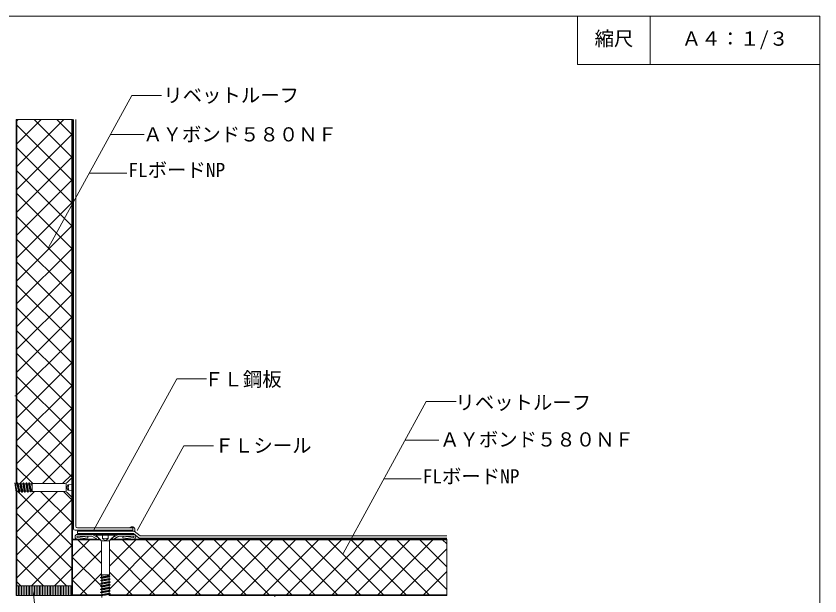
# Model space of a CAD drawing. Units: millimetres, scale not verified. Extents: x -405 to 405, y -283 to 276.
# Drawn here: x -92.6 to 405, y -83 to 276 of the extents above; entities that cross this region are included whole.
import ezdxf
from ezdxf.enums import TextEntityAlignment as Align

# ---------------------------------------------------------------- set-up
doc = ezdxf.new("R2010")
doc.units = ezdxf.units.MM
doc.header["$LTSCALE"] = 3
for name, color, linetype, lineweight in [('1-0_芯・寸法線', 7, 'Continuous', 18), ('1-3_断熱材', 7, 'Continuous', 18), ('1-4_リベットルーフ', 3, 'Continuous', 18), ('1-5_ＦＬ鋼板・ディスク', 7, 'Continuous', 18), ('1-6_アンカー類', 7, 'Continuous', 18), ('1-9_下地鋼板', 7, 'Continuous', 18), ('F-F', 7, 'Continuous', 18)]:
    doc.layers.add(name, color=color, linetype=linetype, lineweight=lineweight)
doc.layers.add('E-E', color=7, linetype='Continuous')
doc.styles.add('ＭＳ ゴシック', font='')
doc.styles.get('ＭＳ ゴシック').set_extended_font_data('MS Gothic')

msp = doc.modelspace()

# ---------------------------------------------------------------- linework, layer by layer
at = {"layer": '1-0_芯・寸法線'}
for p, q in [((-21.056, 226.772), (-72.524, 132.729)), ((-21.056, 226.772), (-2.581, 226.772)), ((-34.191, 202.772), (-13.368, 202.772)), ((-47.326, 178.772), (-24.155, 178.772)), ((6.866, 51.494), (-44.601, -42.549)), ((6.866, 51.494), (25.341, 51.494)), ((161.295, 37.376), (109.827, -56.667)), ((161.295, 37.376), (179.77, 37.376)), ((148.16, 13.376), (168.983, 13.376)), ((11.134, 9.919), (-17.58, -42.549)), ((11.134, 9.919), (29.61, 9.919)), ((135.026, -10.624), (158.196, -10.624)), ((-81.977, -80.414), (-65.742, -221.342))]:
    msp.add_line(p, q, dxfattribs=at)
at = {"layer": '1-3_断熱材'}
for p, q in [((-57.628, 211.947), (-92.478, 211.947)), ((-92.478, 211.947), (-92.478, -13.599)), ((-92.128, 196.974), (-77.155, 211.947)), ((-92.128, 182.832), (-63.013, 211.947)), ((-92.128, 211.947), (-92.128, -13.278)), ((-92.128, 211.116), (-91.297, 211.947)), ((-92.128, -13.344), (-92.128, 211.947)), ((-58.128, 188.615), (-81.459, 211.947)), ((-58.128, 202.757), (-67.317, 211.947)), ((-58.128, -9.899), (-58.128, 211.947)), ((-58.128, -76.795), (-58.128, 211.947)), ((-57.628, -76.319), (-57.628, 211.947)), ((-58.128, 174.473), (-92.128, 208.473)), ((-92.128, 168.69), (-58.128, 202.69)), ((-58.128, 160.331), (-92.128, 194.331)), ((-92.128, 154.547), (-58.128, 188.547)), ((-58.128, 146.189), (-92.128, 180.189)), ((-92.128, 140.405), (-58.128, 174.405)), ((-58.128, 132.047), (-92.128, 166.047)), ((-92.128, 126.263), (-58.128, 160.263)), ((-58.128, 117.904), (-92.128, 151.904)), ((-92.128, 112.121), (-58.128, 146.121)), ((-58.128, 103.762), (-92.128, 137.762)), ((-92.128, 97.979), (-58.128, 131.979)), ((-58.128, 89.62), (-92.128, 123.62)), ((-92.128, 83.837), (-58.128, 117.837)), ((-58.128, 75.478), (-92.128, 109.478)), ((-92.128, 69.695), (-58.128, 103.695)), ((-58.128, 61.336), (-92.128, 95.336)), ((-92.128, 55.552), (-58.128, 89.552)), ((-58.128, 47.194), (-92.128, 81.194)), ((-92.128, 41.41), (-58.128, 75.41)), ((-58.128, 33.052), (-92.128, 67.052)), ((-92.128, 27.268), (-58.128, 61.268)), ((-58.128, 18.91), (-92.128, 52.91)), ((-92.128, 13.126), (-58.128, 47.126)), ((-58.128, 4.767), (-92.128, 38.767)), ((-92.128, -1.016), (-58.128, 32.984)), ((-58.128, -9.375), (-92.128, 24.625)), ((-90.381, -13.412), (-58.128, 18.842)), ((-68.206, -13.439), (-92.128, 10.483)), ((-76.266, -13.439), (-58.128, 4.7)), ((-82.348, -13.439), (-92.128, -3.659)), ((-63.796, -13.439), (-58.128, -7.771)), ((-92.478, -18.753), (-92.478, -76.795)), ((-92.128, -18.199), (-92.128, -76.795)), ((-92.128, -76.795), (-92.128, -18.199)), ((-92.128, -29.3), (-81.128, -18.3)), ((-92.128, -43.443), (-67.044, -18.359)), ((-58.128, -51.801), (-91.73, -18.199)), ((-58.128, -37.659), (-77.428, -18.359)), ((-58.128, -23.517), (-63.286, -18.359)), ((-92.128, -57.585), (-58.128, -23.585)), ((-58.128, -76.795), (-58.128, -21.899)), ((-58.128, -65.943), (-92.128, -31.943)), ((-92.128, -71.727), (-58.128, -37.727)), ((-61.419, -76.795), (-92.128, -46.085)), ((-57.628, -58.628), (-47.437, -48.437)), ((-42.543, -47.841), (-57.543, -47.841)), ((-56.128, -48.341), (-40.395, -48.341)), ((-39.792, -62.877), (-54.125, -48.545)), ((-40.895, -47.841), (-41.648, -47.841)), ((-35.026, -78.953), (-4.414, -48.341)), ((-34.872, -64.657), (-18.556, -48.341)), ((-34.27, -48.341), (173.961, -48.341)), ((-33.016, -47.841), (-33.77, -47.841)), ((173.961, -47.841), (-32.109, -47.841)), ((7.455, -82.341), (-26.48, -48.405)), ((-24.271, -82.341), (9.729, -48.341)), ((173.961, -48.341), (-18.75, -48.341)), ((21.598, -82.341), (-12.402, -48.341)), ((-10.129, -82.341), (23.871, -48.341)), ((35.74, -82.341), (1.74, -48.341)), ((4.013, -82.341), (38.013, -48.341)), ((49.882, -82.341), (15.882, -48.341)), ((18.155, -82.341), (52.155, -48.341)), ((64.024, -82.341), (30.024, -48.341)), ((32.297, -82.341), (66.297, -48.341)), ((78.166, -82.341), (44.166, -48.341)), ((46.439, -82.341), (80.439, -48.341)), ((92.308, -82.341), (58.308, -48.341)), ((60.581, -82.341), (94.581, -48.341)), ((106.45, -82.341), (72.45, -48.341)), ((74.724, -82.341), (108.724, -48.341)), ((120.593, -82.341), (86.593, -48.341)), ((88.866, -82.341), (122.866, -48.341)), ((134.735, -82.341), (100.735, -48.341)), ((103.008, -82.341), (137.008, -48.341)), ((148.877, -82.341), (114.877, -48.341)), ((117.15, -82.341), (151.15, -48.341)), ((163.019, -82.341), (129.019, -48.341)), ((131.292, -82.341), (165.292, -48.341)), ((173.961, -79.141), (143.161, -48.341)), ((173.961, -64.999), (157.303, -48.341)), ((173.961, -50.856), (171.445, -48.341)), ((173.961, -82.691), (173.961, -47.841)), ((-83.053, -76.795), (-58.128, -51.869)), ((-6.687, -82.341), (-34.872, -54.155)), ((145.434, -82.341), (173.961, -53.814)), ((-57.628, -72.771), (-39.792, -54.935)), ((-39.632, -77.179), (-57.628, -59.184)), ((-75.561, -76.795), (-92.128, -60.228)), ((-68.911, -76.795), (-58.128, -66.011)), ((-52.979, -82.264), (-39.792, -69.077)), ((-20.829, -82.341), (-34.872, -68.297)), ((159.576, -82.341), (173.961, -67.956)), ((-89.703, -76.795), (-92.128, -74.37)), ((-48.689, -82.264), (-57.628, -73.326)), ((-58.128, -76.841), (-92.628, -76.841)), ((-92.478, -76.795), (-58.128, -76.795)), ((-92.128, -76.841), (-58.128, -76.841)), ((-57.628, -82.264), (-39.834, -82.264)), ((-57.628, -82.264), (-39.834, -82.264)), ((-57.628, -82.614), (-40.227, -82.614)), ((-35.032, -82.341), (173.961, -82.341)), ((-35.032, -82.691), (173.961, -82.691)), ((-34.908, -82.341), (173.961, -82.341)), ((173.718, -82.341), (173.961, -82.098))]:
    msp.add_line(p, q, dxfattribs=at)
at = {"layer": '1-3_断熱材', "color": 1}
for p, q in [((-92.628, -76.841), (-92.628, -82.841)), ((-92.628, -76.841), (-57.729, -76.841)), ((-92.226, -82.841), (-92.226, -76.841)), ((-91.226, -82.841), (-91.226, -76.841)), ((-90.226, -82.841), (-90.226, -76.841)), ((-89.226, -82.841), (-89.226, -76.841)), ((-88.226, -82.841), (-88.226, -76.841)), ((-87.226, -82.841), (-87.226, -76.841)), ((-86.226, -82.841), (-86.226, -76.841)), ((-85.226, -82.841), (-85.226, -76.841)), ((-84.226, -82.841), (-84.226, -76.841)), ((-83.226, -82.841), (-83.226, -76.841)), ((-82.226, -82.841), (-82.226, -76.841)), ((-81.226, -82.841), (-81.226, -76.841)), ((-80.226, -82.841), (-80.226, -76.841)), ((-79.226, -82.841), (-79.226, -76.841)), ((-78.226, -82.841), (-78.226, -76.841)), ((-77.226, -82.841), (-77.226, -76.841)), ((-76.226, -82.841), (-76.226, -76.841)), ((-75.226, -82.841), (-75.226, -76.841)), ((-74.226, -82.841), (-74.226, -76.841)), ((-73.226, -82.841), (-73.226, -76.841)), ((-72.226, -82.841), (-72.226, -76.841)), ((-71.226, -82.841), (-71.226, -76.841)), ((-70.226, -82.841), (-70.226, -76.841)), ((-69.226, -82.841), (-69.226, -76.841)), ((-68.226, -82.841), (-68.226, -76.841)), ((-67.226, -82.841), (-67.226, -76.841)), ((-66.226, -82.841), (-66.226, -76.841)), ((-65.226, -82.841), (-65.226, -76.841)), ((-64.226, -82.841), (-64.226, -76.841)), ((-63.226, -82.841), (-63.226, -76.841)), ((-62.226, -82.841), (-62.226, -76.841)), ((-61.226, -82.841), (-61.226, -76.841)), ((-60.226, -82.841), (-60.226, -76.841)), ((-59.226, -82.841), (-59.226, -76.841)), ((-58.226, -82.841), (-58.226, -76.841)), ((-57.729, -76.841), (-57.729, -82.841)), ((-92.628, -82.841), (-57.729, -82.841))]:
    msp.add_line(p, q, dxfattribs=at)
at = {"layer": '1-3_断熱材'}
msp.add_lwpolyline([(-55.391, -48.341), (-57.628, -48.341), (-57.628, -82.264)], dxfattribs=at)
at = {"layer": '1-4_リベットルーフ'}
for p, q in [((-57.128, -41.403), (-57.128, 211.947)), ((-55.628, -39.903), (-55.628, 211.947)), ((-56.128, -42.403), (-20.251, -42.403)), ((-54.628, -40.903), (-20.251, -40.903)), ((-54.628, -42.903), (-54.628, -44.403)), ((-54.628, -44.403), (-20.024, -44.403)), ((-20.251, -40.903), (-20.251, -42.403)), ((-20.024, -44.403), (-16.45, -47.341)), ((173.961, -47.341), (-16.45, -47.341)), ((173.961, -45.841), (-15.913, -45.841))]:
    msp.add_line(p, q, dxfattribs=at)
for points in [[(-54.628, -42.903), (-19.487, -42.903), (-15.913, -45.841)], [(-22.199, -40.865), (-22.129, -40.821), (-22.009, -40.747), (-21.888, -40.674), (-21.764, -40.604), (-21.638, -40.538), (-21.509, -40.476), (-21.433, -40.444), (-21.331, -40.404), (-21.151, -40.347), (-20.967, -40.305), (-20.78, -40.279), (-20.594, -40.274), (-20.409, -40.29), (-20.303, -40.31), (-20.228, -40.329), (-20.102, -40.372), (-19.98, -40.428), (-19.863, -40.494), (-19.752, -40.571), (-19.65, -40.657), (-19.594, -40.712), (-19.529, -40.784), (-19.428, -40.918), (-19.341, -41.062), (-19.27, -41.215), (-19.213, -41.373), (-19.171, -41.536), (-19.153, -41.631), (-19.143, -41.707), (-19.131, -41.837), (-19.125, -41.968), (-19.123, -42.099), (-19.121, -42.229), (-19.118, -42.36), (-19.115, -42.436), (-19.11, -42.517), (-19.098, -42.658), (-19.081, -42.798), (-19.061, -42.937)], [(-19.061, -42.937), (-19.038, -43.077), (-19.014, -43.217), (-19, -43.298)]]:
    msp.add_lwpolyline(points, dxfattribs=at)
for centre in [(-56.128, -41.403), (-54.628, -39.903)]:
    msp.add_arc(centre, 1, 180, 270, dxfattribs=at)
at = {"layer": '1-5_ＦＬ鋼板・ディスク'}
for p, q in [((-54.674, -46.8), (-48.262, -46.011)), ((-54.628, -44.903), (-20.024, -44.903)), ((-45.726, -46.003), (-54.628, -46.003)), ((-54.628, -47.903), (-48.128, -47.103)), ((-48.262, -46.011), (-48.128, -47.103)), ((-41.648, -48.357), (-45.726, -46.003)), ((-41.648, -47.087), (-45.431, -44.903)), ((-41.648, -47.087), (-41.648, -48.357)), ((-33.016, -47.094), (-29.221, -44.903)), ((-33.016, -48.364), (-28.926, -46.003)), ((-33.016, -47.094), (-33.016, -48.364)), ((-28.926, -46.003), (-20.024, -46.003)), ((-26.39, -46.011), (-26.524, -47.103)), ((-20.024, -47.903), (-26.524, -47.103)), ((-19.979, -46.8), (-26.39, -46.011))]:
    msp.add_line(p, q, dxfattribs=at)
for centre, radius, start, end in [((-54.628, -46.403), 1.5, 90, 270), ((-54.628, -46.403), 0.4, 90, 263.40561), ((-20.024, -46.403), 1.5, 270, 90), ((-20.024, -46.403), 0.4, 276.59439, 90)]:
    msp.add_arc(centre, radius, start, end, dxfattribs=at)
at = {"layer": '1-6_アンカー類'}
for p, q in [((-58.128, -9.899), (-61.082, -12.853)), ((-57.628, -9.899), (-58.128, -9.899)), ((-57.628, -9.899), (-57.628, -21.899)), ((-92.533, -18.849), (-93.438, -12.949)), ((-92.103, -13.599), (-93.063, -13.599)), ((-93.063, -13.599), (-92.158, -18.199)), ((-91.728, -12.949), (-92.103, -13.599)), ((-91.198, -18.199), (-92.103, -13.599)), ((-90.823, -18.849), (-91.728, -12.949)), ((-90.723, -18.849), (-91.628, -12.949)), ((-91.253, -13.599), (-90.348, -18.199)), ((-90.293, -13.599), (-91.253, -13.599)), ((-89.918, -12.949), (-90.293, -13.599)), ((-89.388, -18.199), (-90.293, -13.599)), ((-89.013, -18.849), (-89.918, -12.949)), ((-88.913, -18.849), (-89.818, -12.949)), ((-88.483, -13.599), (-89.443, -13.599)), ((-89.443, -13.599), (-88.538, -18.199)), ((-88.108, -12.949), (-88.483, -13.599)), ((-87.578, -18.199), (-88.483, -13.599)), ((-87.203, -18.849), (-88.108, -12.949)), ((-87.103, -18.849), (-88.008, -12.949)), ((-87.633, -13.599), (-86.728, -18.199)), ((-86.673, -13.599), (-87.633, -13.599)), ((-86.298, -12.949), (-86.673, -13.599)), ((-85.768, -18.199), (-86.673, -13.599)), ((-85.393, -18.849), (-86.298, -12.949)), ((-85.293, -18.849), (-86.198, -12.949)), ((-84.863, -13.599), (-85.823, -13.599)), ((-85.823, -13.599), (-84.918, -18.199)), ((-84.488, -12.949), (-84.863, -13.599)), ((-83.948, -18.216), (-84.863, -13.599)), ((-83.698, -18.649), (-84.488, -12.949)), ((-83.306, -18.542), (-84.388, -12.949)), ((-83.025, -13.549), (-84.021, -13.584)), ((-84.021, -13.584), (-83.134, -18.244)), ((-82.916, -13.361), (-83.025, -13.549)), ((-82.628, -15.582), (-83.025, -13.549)), ((-62.496, -13.439), (-82.628, -13.439)), ((-82.628, -18.359), (-82.628, -13.439)), ((-61.668, -18.359), (-61.668, -13.439)), ((-61.358, -15.899), (-60.374, -14.195)), ((-57.628, -14.099), (-60.374, -14.195)), ((-91.198, -18.199), (-92.158, -18.199)), ((-90.823, -18.849), (-91.198, -18.199)), ((-89.388, -18.199), (-90.348, -18.199)), ((-89.013, -18.849), (-89.388, -18.199)), ((-87.578, -18.199), (-88.538, -18.199)), ((-87.203, -18.849), (-87.578, -18.199)), ((-85.768, -18.199), (-86.728, -18.199)), ((-85.393, -18.849), (-85.768, -18.199)), ((-84.438, -18.199), (-84.918, -18.199)), ((-83.948, -18.216), (-84.438, -18.199)), ((-83.698, -18.649), (-83.948, -18.216)), ((-82.628, -18.262), (-83.134, -18.244)), ((-62.496, -18.359), (-82.628, -18.359)), ((-61.358, -15.899), (-60.374, -17.603)), ((-58.128, -21.899), (-61.082, -18.945)), ((-57.628, -17.699), (-60.374, -17.603)), ((-43.332, -44.903), (-31.332, -44.903)), ((-43.332, -44.903), (-43.332, -45.403)), ((-43.332, -45.403), (-40.378, -48.357)), ((-34.872, -48.943), (-39.792, -48.943)), ((-39.132, -44.903), (-39.036, -47.649)), ((-37.332, -48.633), (-39.036, -47.649)), ((-37.332, -48.633), (-35.628, -47.649)), ((-35.532, -44.903), (-35.628, -47.649)), ((-31.332, -45.403), (-34.286, -48.357)), ((-39.792, -49.771), (-39.792, -69.903)), ((-34.872, -49.771), (-34.872, -69.903)), ((-34.689, -70.581), (-40.282, -71.663)), ((-34.582, -70.973), (-40.282, -71.763)), ((-40.282, -71.763), (-39.632, -72.138)), ((-34.382, -72.568), (-40.282, -73.473)), ((-34.382, -72.668), (-40.282, -73.573)), ((-40.282, -73.573), (-39.632, -73.948)), ((-34.382, -74.378), (-40.282, -75.283)), ((-34.382, -74.478), (-40.282, -75.383)), ((-39.87, -70.191), (-39.682, -70.3)), ((-34.872, -69.903), (-39.792, -69.903)), ((-37.649, -69.903), (-39.682, -70.3)), ((-39.682, -70.3), (-39.647, -71.296)), ((-39.647, -71.296), (-34.987, -70.409)), ((-35.015, -71.223), (-39.632, -72.138)), ((-39.632, -72.138), (-39.632, -73.098)), ((-39.632, -73.098), (-35.032, -72.193)), ((-35.032, -73.043), (-39.632, -73.948)), ((-39.632, -73.948), (-39.632, -74.908)), ((-39.632, -74.908), (-35.032, -74.003)), ((-35.015, -71.223), (-35.032, -71.713)), ((-35.032, -71.713), (-35.032, -72.193)), ((-34.382, -72.668), (-35.032, -73.043)), ((-35.032, -73.043), (-35.032, -74.003)), ((-34.382, -74.478), (-35.032, -74.853)), ((-34.582, -70.973), (-35.015, -71.223)), ((-34.969, -69.903), (-34.987, -70.409)), ((-40.282, -75.383), (-39.632, -75.758)), ((-34.382, -76.188), (-40.282, -77.093)), ((-34.382, -76.288), (-40.282, -77.193)), ((-40.282, -77.193), (-39.632, -77.568)), ((-34.382, -77.998), (-40.282, -78.903)), ((-34.382, -78.098), (-40.282, -79.003)), ((-40.282, -79.003), (-39.632, -79.378)), ((-35.032, -74.853), (-39.632, -75.758)), ((-39.632, -75.758), (-39.632, -76.718)), ((-39.632, -76.718), (-35.032, -75.813)), ((-35.032, -76.663), (-39.632, -77.568)), ((-39.632, -77.568), (-39.632, -78.528)), ((-39.632, -78.528), (-35.032, -77.623)), ((-35.032, -78.473), (-39.632, -79.378)), ((-39.632, -79.378), (-39.632, -80.338)), ((-39.632, -80.338), (-35.032, -79.433)), ((-35.032, -74.853), (-35.032, -75.813)), ((-34.382, -76.288), (-35.032, -76.663)), ((-35.032, -76.663), (-35.032, -77.623)), ((-34.382, -78.098), (-35.032, -78.473)), ((-35.032, -78.473), (-35.032, -79.433)), ((-34.382, -79.808), (-40.282, -80.713)), ((-34.382, -79.908), (-40.282, -80.813)), ((-40.282, -80.813), (-39.632, -81.188)), ((-34.382, -81.618), (-40.282, -82.523)), ((-34.382, -81.718), (-40.282, -82.623)), ((-40.282, -82.623), (-39.632, -82.998)), ((-35.032, -80.283), (-39.632, -81.188)), ((-39.632, -81.188), (-39.632, -82.148)), ((-39.632, -82.148), (-35.032, -81.243)), ((-35.032, -82.093), (-39.632, -82.998)), ((-39.632, -82.998), (-39.632, -83.958)), ((-34.382, -79.908), (-35.032, -80.283)), ((-35.032, -80.283), (-35.032, -81.243)), ((-34.382, -81.718), (-35.032, -82.093)), ((-35.032, -82.093), (-35.032, -83.053))]:
    msp.add_line(p, q, dxfattribs=at)
for points in [[(-58.128, -9.899), (-58.128, -21.899), (-57.628, -21.899)], [(-91.728, -12.949), (-91.628, -12.949), (-91.253, -13.599)], [(-89.918, -12.949), (-89.818, -12.949), (-89.443, -13.599)], [(-88.108, -12.949), (-88.008, -12.949), (-87.633, -13.599)], [(-86.298, -12.949), (-86.198, -12.949), (-85.823, -13.599)], [(-84.488, -12.949), (-84.388, -12.949), (-84.021, -13.584)], [(-82.628, -14.743), (-82.916, -13.361), (-82.628, -13.439)], [(-92.633, -18.849), (-92.533, -18.849), (-92.158, -18.199)], [(-90.823, -18.849), (-90.723, -18.849), (-90.348, -18.199)], [(-89.013, -18.849), (-88.913, -18.849), (-88.538, -18.199)], [(-87.203, -18.849), (-87.103, -18.849), (-86.728, -18.199)], [(-85.393, -18.849), (-85.293, -18.849), (-84.918, -18.199)], [(-83.698, -18.649), (-83.306, -18.542), (-83.134, -18.244)], [(-43.332, -45.403), (-31.332, -45.403), (-31.332, -44.903)], [(-40.282, -71.763), (-40.282, -71.663), (-39.647, -71.296)], [(-40.282, -73.573), (-40.282, -73.473), (-39.632, -73.098)], [(-38.488, -69.903), (-39.87, -70.191), (-39.792, -69.903)], [(-34.382, -72.668), (-34.382, -72.568), (-35.032, -72.193)], [(-34.382, -74.478), (-34.382, -74.378), (-35.032, -74.003)], [(-34.582, -70.973), (-34.689, -70.581), (-34.987, -70.409)], [(-40.282, -75.383), (-40.282, -75.283), (-39.632, -74.908)], [(-40.282, -77.193), (-40.282, -77.093), (-39.632, -76.718)], [(-40.282, -79.003), (-40.282, -78.903), (-39.632, -78.528)], [(-34.382, -76.288), (-34.382, -76.188), (-35.032, -75.813)], [(-34.382, -78.098), (-34.382, -77.998), (-35.032, -77.623)], [(-34.382, -79.908), (-34.382, -79.808), (-35.032, -79.433)], [(-40.282, -80.813), (-40.282, -80.713), (-39.632, -80.338)], [(-40.282, -82.623), (-40.282, -82.523), (-39.632, -82.148)], [(-34.382, -81.718), (-34.382, -81.618), (-35.032, -81.243)]]:
    msp.add_lwpolyline(points, dxfattribs=at)
for centre, radius, start, end in [((-62.496, -11.439), 2, 270, 315), ((-56.768, -15.868), 3.606, 152.08333, 207.91667), ((-62.496, -20.359), 2, 45, 90), ((-41.792, -49.771), 2, 0, 45), ((-37.363, -44.043), 3.606, 242.08333, 297.91667), ((-32.872, -49.771), 2, 135, 180)]:
    msp.add_arc(centre, radius, start, end, dxfattribs=at)
at = {"layer": '1-9_下地鋼板'}
for p, q in [((-92.628, 40.933), (-93.428, 40.933)), ((-92.628, -13.599), (-92.628, 40.933)), ((-92.628, -82.841), (-92.628, -18.199)), ((-39.713, -82.841), (-92.628, -82.841)), ((67.557, -82.841), (-35.032, -82.841)), ((67.557, -83.641), (67.557, -82.841))]:
    msp.add_line(p, q, dxfattribs=at)
at = {"layer": 'F-F'}
msp.add_line((300, 276), (300, 246), dxfattribs=at)
for points in [[(-405, 276), (405, 276), (405, -264), (-405, -264)], [(255, 276), (255, 246), (405, 246)]]:
    msp.add_lwpolyline(points, dxfattribs=at)

# ---------------------------------------------------------------- texts
at = {"layer": '1-0_芯・寸法線', "style": 'ＭＳ ゴシック'}
for s, p in [('リベットルーフ', (-1.502, 219.937)), ('ＡＹボンド５８０ＮＦ', (-13.938, 195.719)), ('FLボードNP', (-23.102, 173.683)), ('ＦＬ鋼板', (23.753, 44.083)), ('リベットルーフ', (179.344, 29.737)), ('ＡＹボンド５８０ＮＦ', (169.853, 6.828)), ('ＦＬシール', (30.298, 3.064)), ('FLボードNP', (159.053, -15.999))]:
    msp.add_text(s, height=8.798, dxfattribs=at).set_placement(p, align=Align.BOTTOM_LEFT)
at = {"layer": 'E-E', "style": 'ＭＳ ゴシック'}
for s, p in [('縮尺', (265.5, 255)), ('Ａ４：１/３', (319.5, 255))]:
    msp.add_text(s, height=8.798, dxfattribs=at).set_placement(p, align=Align.BOTTOM_LEFT)

doc.saveas('drawing.dxf')
